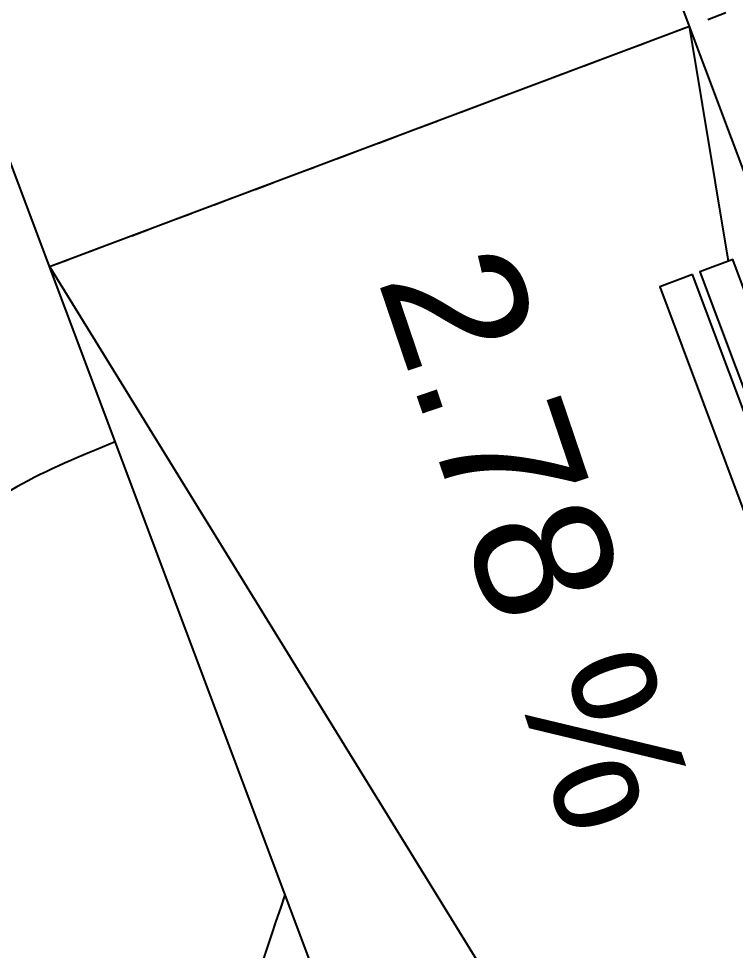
# Model space of a CAD drawing. Header units: millimetres. Extents: x 441061 to 442903, y 4515148 to 4515613.
# Drawn here: x 442204.662 to 442208.332, y 4515580.954 to 4515585.721 of the extents above; entities that cross this region are included whole.
import ezdxf
from ezdxf.enums import TextEntityAlignment as Align

# ---------------------------------------------------------------- set-up
doc = ezdxf.new("R2010")
doc.units = ezdxf.units.MM
doc.linetypes.add('CONTINUA', pattern=[0])
doc.linetypes.add('PUNTOS2', pattern=[0.125, 0, -0.125])
doc.layers.add('01_cotas', color=254, linetype='Continuous')
doc.layers.add('01_piscinas', color=254, linetype='Continuous')
doc.styles.add('Estilo1', font='swissel.ttf')
doc.styles.add('ROMANS', font='romans')
doc.dimstyles.new('DECIMAL-50', dxfattribs={"dimtxt": 0.08, "dimasz": 0.15, "dimexe": 0.09, "dimexo": 0, "dimgap": 0.09, "dimtad": 0, "dimzin": 0, "dimdsep": 46, "dimtxsty": 'ROMANS', "dimcen": 0.09, "dimclrt": 6, "dimadec": 0, "dimazin": 0, "dimtfac": 1.38, "dimtix": 1, "dimtofl": 0, "dimtmove": 2, "dimatfit": 3, "dimldrblk": 'OBLIQUE', "dimfxl": 1, "dimtolj": 1, "dimtzin": 0, "dimarcsym": 0})

# ---------------------------------------------------------------- blocks, each defined once
blk = doc.blocks.new('*D777')
at = {"layer": '01_cotas', "color": 0, "linetype": 'PUNTOS2', "lineweight": -2, "transparency": 16777216}
for p, q in [((442204.8197, 4515584.4519), (442210.8316, 4515586.7087)), ((442207.9826, 4515576.026), (442213.9946, 4515578.2828))]:
    blk.add_line(p, q, dxfattribs=at)
at = {"layer": '01_cotas', "color": 0, "lineweight": -2, "transparency": 16777216}
for p, q in [((442210.8001, 4515586.5367), (442212.1118, 4515583.0423)), ((442213.8576, 4515578.3916), (442212.5459, 4515581.8859))]:
    blk.add_line(p, q, dxfattribs=at)
at = {"layer": '01_cotas', "color": 0, "transparency": 16777216}
for points in [[(442210.8235, 4515586.5454), (442210.7767, 4515586.5279), (442210.7474, 4515586.6771)], [(442213.881, 4515578.4004), (442213.8342, 4515578.3828), (442213.9103, 4515578.2512)]]:
    blk.add_solid(points, dxfattribs=at)
at = {"layer": '01_cotas', "color": 7, "transparency": 16777216, "insert": (442212.3289, 4515582.4641), "char_height": 0.35, "attachment_point": 5, "rotation": 290.5756, "style": 'Estilo1'}
blk.add_mtext('\\A1;9.00', dxfattribs=at)

msp = doc.modelspace()

# ---------------------------------------------------------------- linework, layer by layer
at = {"color": 120, "linetype": 'CONTINUA'}
for p, q in [((442204.8197, 4515584.4519, 0), (442208.0964, 4515585.6819, 0)), ((442208.297, 4515584.4802, 0), (442208.0964, 4515585.6819, 0)), ((442204.8197, 4515584.4519, 0), (442209.5927, 4515576.7163, 0))]:
    msp.add_line(p, q, dxfattribs=at)
at = {"layer": '01_piscinas'}
for p, q in [((442211.2028, 4515577.4067, 0), (442207.8604, 4515586.3107, 0)), ((442207.9826, 4515576.026, 0), (442204.3665, 4515585.659, 0))]:
    msp.add_line(p, q, dxfattribs=at)
at = {"layer": '01_piscinas', "elevation": 0}
for points in [[(442208.7127, 4515582.9272), (442208.8813, 4515582.9905), (442208.319, 4515584.4884), (442208.1504, 4515584.4252), (442208.7127, 4515582.9272)], [(442208.113, 4515584.4111), (442207.9445, 4515584.3479), (442208.5068, 4515582.8499), (442208.6753, 4515582.9132), (442208.113, 4515584.4111)]]:
    msp.add_lwpolyline(points, dxfattribs=at)
at = {"layer": '01_piscinas'}
msp.add_spline([(442205.1562, 4515583.5554, 0), (442204.2687, 4515582.9984, 0), (442203.8789, 4515581.4325, 0), (442199.1266, 4515580.6461), (442198.6559, 4515577.8594), (442200.9735, 4515574.3852), (442205.0654, 4515576.1585), (442205.4567, 4515579.0438, 0), (442206.0265, 4515581.237, 0)], degree=3, dxfattribs=at)

# ---------------------------------------------------------------- texts
at = {"color": 120, "linetype": 'CONTINUA', "style": 'Estilo1'}
msp.add_text('2.78 %%%', height=0.7, rotation=288.7099, dxfattribs=at).set_placement((442206.9854, 4515582.9467, 0), align=Align.CENTER)

# ---------------------------------------------------------------- dimensions: what is measured, and where the dimension line sits
at = {"layer": '01_cotas', "color": 251}
dim = msp.add_aligned_dim(p1=(442204.8197, 4515584.4519, 0), p2=(442207.9826, 4515576.026, 0), distance=6.3316, dimstyle='DECIMAL-50', override={"dimtxt": 0.35, "dimtxsty": 'Estilo1', "dimsah": 1, "dimclrt": 7, "dimfxl": 0.09, "dimarcsym": 2}, dxfattribs=at)
dim.commit()
dim.dimension.update_dxf_attribs({"geometry": '*D777', "text_midpoint": (442212.3289, 4515582.4641)})

doc.saveas('drawing.dxf')
